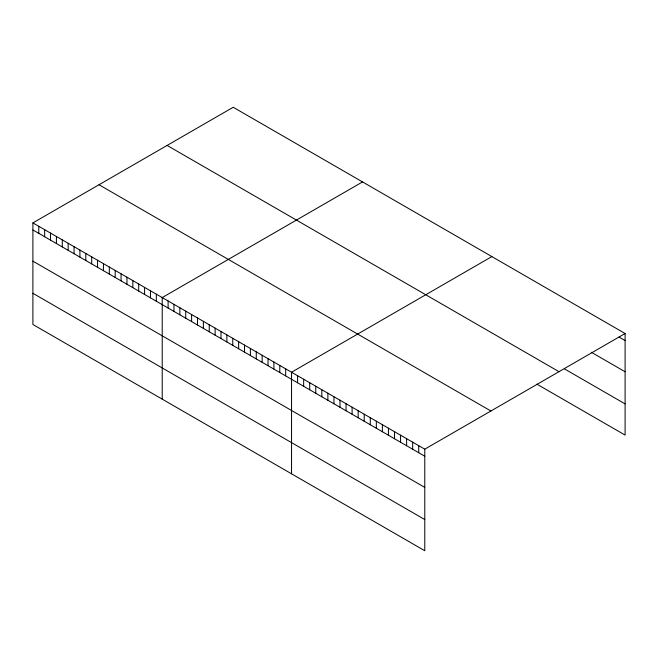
<?xml version="1.0" encoding="UTF-8"?>
<svg xmlns="http://www.w3.org/2000/svg" width="658" height="658" viewBox="0 0 658 658"><rect width="100%" height="100%" fill="white"/><g stroke="black" fill="none" stroke-linecap="round" stroke-linejoin="round"><path stroke-width="0.99" d="M32.9 222.914L424.78 449.167L424.78 550.738L32.9 324.484L32.9 222.914L233.22 107.262L625.1 333.516L625.1 435.086L536.854 384.14M362.542 181.921L162.222 297.572L162.222 399.151M491.863 256.587L291.543 372.239L291.543 473.818M424.78 449.167L625.1 333.516M619.046 337.069L625.1 340.564M591.361 352.277L625.1 371.754M564.539 368.924L625.1 403.897M167.116 145.426L558.996 371.68M99.004 184.75L490.884 410.995M32.9 229.963L424.78 456.216M32.9 261.152L424.78 487.405M32.9 293.295L424.78 519.549M418.727 445.663L418.727 452.72M412.673 442.168L412.673 449.225M406.611 438.672L406.611 445.721M400.558 435.177L400.558 442.225M394.504 431.681L394.504 438.73M388.442 428.185L388.442 435.234M382.388 424.69L382.388 431.738M376.335 421.194L376.335 428.243M370.273 417.698L370.273 424.747M364.219 414.195L364.219 421.252M358.166 410.699L358.166 417.748M352.104 407.203L352.104 414.252M346.05 403.708L346.05 410.756M339.997 400.212L339.997 407.261M333.935 396.716L333.935 403.765M327.881 393.221L327.881 400.27M321.828 389.725L321.828 396.774M315.766 386.221L315.766 393.278M309.712 382.726L309.712 389.775M303.659 379.23L303.659 386.279M297.597 375.734L297.597 382.783M285.662 368.842L285.662 375.899M279.79 365.453L279.79 372.502M273.909 362.056L273.909 369.105M268.028 358.659L268.028 365.716M262.155 355.271L262.155 362.319M256.275 351.874L256.275 358.923M250.394 348.485L250.394 355.534M244.513 345.088L244.513 352.137M238.64 341.691L238.64 348.748M232.759 338.302L232.759 345.351M226.878 334.906L226.878 341.954M221.006 331.517L221.006 338.566M215.125 328.12L215.125 335.169M209.244 324.723L209.244 331.772M203.371 321.334L203.371 328.383M197.49 317.937L197.49 324.986M191.61 314.54L191.61 321.598M185.737 311.152L185.737 318.201M179.856 307.755L179.856 314.804M173.975 304.366L173.975 311.415M168.103 300.969L168.103 308.018M156.341 294.184L156.341 301.232M150.468 290.787L150.468 297.835M144.587 287.398L144.587 294.447M138.706 284.001L138.706 291.05M132.834 280.604L132.834 287.653M126.953 277.215L126.953 284.264M121.072 273.818L121.072 280.867M115.199 270.422L115.199 277.479M109.318 267.033L109.318 274.082M103.438 263.636L103.438 270.685M97.557 260.247L97.557 267.296M91.684 256.85L91.684 263.899M85.803 253.453L85.803 260.51M79.922 250.065L79.922 257.114M74.05 246.668L74.05 253.717M68.169 243.279L68.169 250.328M62.288 239.882L62.288 246.931M56.415 236.485L56.415 243.534M50.534 233.096L50.534 240.145M44.654 229.7L44.654 236.748M38.781 226.303L38.781 233.36"/></g></svg>
